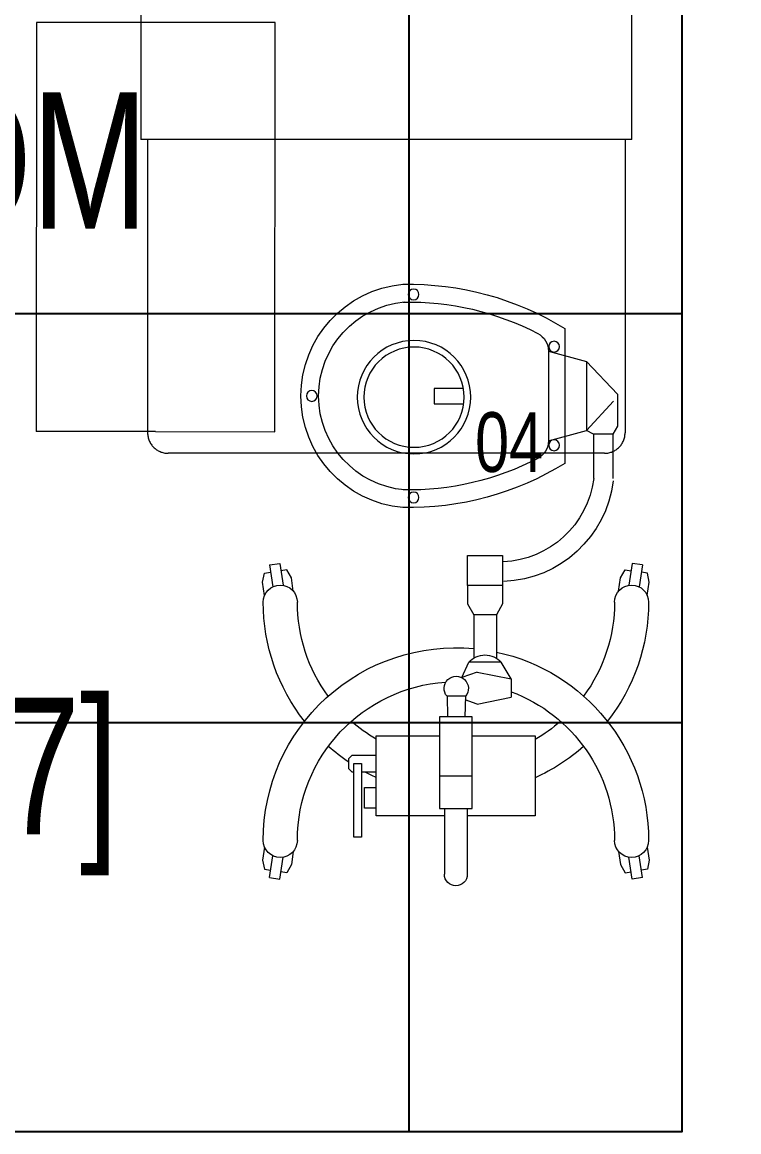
# Model space of a CAD drawing. Extents: x -12260 to 304645, y -29287 to 19916.
# Drawn here: x 38409 to 39459, y -810 to 817 of the extents above; entities that cross this region are included whole.
import ezdxf
from ezdxf import colors
from ezdxf.entities.mleader import LeaderData, LeaderLine
from ezdxf.math import Vec2, Vec3

# ---------------------------------------------------------------- set-up
doc = ezdxf.new("R2010")
doc.units = 0
doc.header["$LTSCALE"] = 0.25
doc.linetypes.add('01-First Floor$0$HIDDEN', pattern=[9.525, 6.35, -3.175])
doc.linetypes.add('DASHDOT', pattern=[25.4, 12.7, -6.35, 0, -6.35])
for name, color, linetype, lineweight in [('01-First Floor$0$72_EGR_BASE_TEXT', 252, 'Continuous', 5), ('01-First Floor$0$72_EGR_EQP_TAG', 142, 'Continuous', 5), ('01-First Floor$0$LOADING', 253, 'Continuous', 5), ('01-First Floor$0$Walls', 251, 'Continuous', 5), ('E-LITE-CLNG-CNDT', 6, 'DASHDOT', 35), ('T-DATA-TEXT', 2, 'Continuous', 25)]:
    doc.layers.add(name, color=color, linetype=linetype, lineweight=lineweight)
doc.layers.add('01-First Floor$0$FALSE CEILING', color=251, linetype='Continuous')
doc.styles.add('01-First Floor$0$X3G_ENTITY_257CFD', font='swisscl.ttf', dxfattribs={"height": 200})
doc.styles.add('01-First Floor$0$X3G_ENTITY_9EC9', font='swisscl.ttf', dxfattribs={"height": 0.2})
doc.styles.add('01-First Floor$0$X3G_ENTITY_9F38', font='swisscl.ttf', dxfattribs={"height": 0.2})
doc.styles.add('DC_Elc_Romans', font='elc_romans.shx', dxfattribs={"width": 0.7})

# ---------------------------------------------------------------- blocks, each defined once
blk = doc.blocks.new('01-First Floor$0$HF13902-P')
at = {"color": 8, "linetype": '01-First Floor$0$HIDDEN'}
for p, q in [((-0.35, -0.6824), (-0.35, -1.1124)), ((0.35, -0.6824), (0.35, -1.1124)), ((0.32, -1.1424), (-0.32, -1.1424))]:
    blk.add_line(p, q, dxfattribs=at)
at = {"linetype": 'Continuous'}
for points in [[(0.36, -0.5224), (0.36, -0.5224), (0.36, -0.5224), (0.36, -0.5224), (0.36, -0.5224), (0.36, -0.5224), (0.36, -0.5224), (0.36, -0.5224), (0.36, -0.5224), (0.36, -0.5224), (0.36, -0.5224), (0.36, -0.5224), (0.36, -0.5224), (0.36, -0.5224), (0.36, -0.5224), (0.36, -0.5224), (0.36, -0.5224), (0.36, -0.5224), (0.36, -0.5224), (0.36, -0.5224), (0.36, -0.5224), (0.36, -0.5224), (0.36, -0.5224), (0.36, -0.5224), (0.36, -0.5224), (0.36, -0.5224), (0.36, -0.5224), (0.36, -0.5224), (0.36, -0.5224), (0.36, -0.5224), (0.36, -0.5224), (0.36, -0.5224), (0.36, -0.5224), (0.36, -0.5224), (0.36, -0.5224), (0.36, -0.5224), (0.36, -0.5224), (0.36, -0.5224), (0.36, -0.5224), (0.36, -0.5224), (0.36, -0.5224), (0.36, -0.5224), (0.36, -0.5224), (0.36, -0.5224), (0.36, -0.5224), (0.36, -0.5224), (0.36, -0.5224), (0.36, -0.5224), (0.36, -0.5224), (0.36, -0.5224), (0.36, -0.5224), (0.36, -0.5224), (0.36, -0.5224), (0.36, -0.5224), (0.36, -0.5224), (0.36, -0.5224), (0.36, -0.5224), (0.36, -0.5224), (0.36, -0.5224), (0.36, -0.5224), (0.36, -0.5224), (0.36, -0.5224), (0.36, -0.5224), (0.36, -0.5224), (0.36, -0.5224), (0.36, -0.5224), (0.36, -0.5224), (0.36, -0.5224), (0.36, -0.5224), (0.36, -0.5224), (0.36, -0.5224), (0.36, -0.5224), (0.36, -0.5224), (0.36, -0.5224), (0.36, -0.5224), (0.36, -0.5224), (0.36, -0.5224), (0.36, -0.5224), (0.36, -0.5224), (0.36, -0.5224), (0.36, -0.5224), (0.36, -0.5224), (0.36, -0.5224), (0.36, -0.5224), (0.36, -0.5224), (0.36, -0.5224), (0.36, -0.5224), (0.36, -0.5224), (0.36, -0.5224), (0.36, -0.5224), (0.36, -0.5224), (0.36, -0.5224), (0.36, -0.5224), (0.36, -0.5224), (0.36, -0.5224), (0.36, -0.5224), (0.36, -0.5224), (0.36, -0.5224), (0.36, -0.5224), (0.36, -0.5224), (0.36, -0.5224), (0.36, -0.5224), (0.36, -0.5224), (0.36, -0.5224), (0.36, -0.5224), (0.36, -0.5224), (0.36, -0.5224), (0.36, -0.5224), (0.36, -0.5224), (0.36, -0.5224), (0.36, -0.5224), (0.36, -0.5224), (0.36, -0.5224), (0.36, -0.5224), (0.36, -0.5224), (0.36, -0.5224), (0.36, -0.5224), (0.36, -0.5224), (0.36, -0.5224), (0.36, -0.5224), (0.36, -0.5224), (0.36, -0.5224), (0.36, -0.5224), (0.36, -0.5224), (0.36, -0.5224), (0.36, -0.5224), (0.36, -0.5224), (0.36, -0.5224), (0.36, -0.5224), (0.36, -0.5224), (0.36, -0.5224), (0.36, -0.5224), (0.36, -0.5224), (0.36, -0.5224), (0.36, -0.5224), (0.36, -0.5224), (0.36, -0.5224), (0.36, -0.5224), (0.36, -0.5224), (0.36, -0.5224), (0.36, -0.5224), (0.36, -0.5224), (0.36, -0.5224), (0.36, -0.5224), (0.36, -0.5224), (0.36, -0.5224), (0.36, -0.5224), (0.36, -0.5224), (0.36, -0.5224), (0.36, -0.5224), (0.36, -0.5224), (0.36, -0.5224), (0.36, -0.5224), (0.36, -0.5224), (0.36, -0.5224), (0.36, -0.5224), (0.36, -0.5224), (0.36, -0.5224), (0.36, -0.5224), (0.36, -0.5224), (0.36, -0.5224), (0.36, -0.5224), (0.36, -0.5224), (0.36, -0.5224), (0.36, -0.5224), (0.36, -0.5224), (0.36, -0.5224), (0.36, -0.5224), (0.36, -0.5224), (0.36, -0.5224), (0.36, -0.5224), (0.36, -0.5224), (0.36, -0.5224), (0.36, -0.5224), (0.36, -0.5224), (0.36, -0.5224), (0.36, -0.5224), (0.36, -0.5224), (0.36, -0.5224), (0.36, -0.5224), (0.36, -0.5224), (0.36, -0.5224), (0.36, -0.5224), (0.36, -0.5224), (0.36, -0.5224), (0.36, -0.5224), (0.36, -0.5224), (0.36, -0.5224), (0.36, -0.5224), (0.36, -0.5224), (0.36, -0.5224), (0.36, -0.5224), (0.36, -0.5224), (0.36, -0.5224), (0.36, -0.5224), (0.36, -0.5224), (0.36, -0.5224), (0.36, -0.5224), (0.36, -0.5224), (0.36, -0.5224), (0.36, -0.5224), (0.36, -0.5224), (0.36, -0.5224), (0.36, -0.5224), (0.36, -0.5224), (0.36, -0.5224), (0.36, -0.5224), (0.36, -0.5224), (0.36, -0.5224), (0.36, -0.5224), (0.36, -0.5224), (0.36, -0.5224), (0.36, -0.5224), (0.36, -0.5224), (0.36, -0.5224), (0.36, -0.5224), (0.36, -0.5224), (0.36, -0.5224), (0.36, -0.5224)], [(0.36, -0.5224), (0.36, -0.5224), (0.36, -0.5224), (0.36, -0.5224), (0.36, -0.5224), (0.36, -0.5224), (0.36, -0.5224), (0.36, -0.5224), (0.36, -0.5224), (0.36, -0.5224), (0.36, -0.5224), (0.36, -0.5224), (0.36, -0.5224), (0.36, -0.5224), (0.36, -0.5224), (0.36, -0.5224), (0.36, -0.5224), (0.36, -0.5224), (0.36, -0.5224), (0.36, -0.5224), (0.36, -0.5224), (0.36, -0.5224), (0.36, -0.5224), (0.36, -0.5224), (0.36, -0.5224), (0.36, -0.5224), (0.36, -0.5224), (0.36, -0.5224), (0.36, -0.5224), (0.36, -0.5224), (0.36, -0.5224), (0.36, -0.5224), (0.36, -0.5224), (0.36, -0.5224), (0.36, -0.5224), (0.36, -0.5224), (0.36, -0.5224), (0.36, -0.5224), (0.36, -0.5224), (0.36, -0.5224), (0.36, -0.5224), (0.36, -0.5224), (0.36, -0.5224), (0.36, -0.5224), (0.36, -0.5224), (0.36, -0.5224), (0.36, -0.5224), (0.36, -0.5224), (0.36, -0.5224), (0.36, -0.5224), (0.36, -0.5224), (0.36, -0.5224), (0.36, -0.5224), (0.36, -0.5224), (0.36, -0.5224), (0.36, -0.5224), (0.36, -0.5224), (0.36, -0.5224), (0.36, -0.5224), (0.36, -0.5224), (0.36, -0.5224), (0.36, -0.5224), (0.36, -0.5224), (0.36, -0.5224), (0.36, -0.5224), (0.36, -0.5224), (0.36, -0.5224), (0.36, -0.5224), (0.36, -0.5224), (0.36, -0.5224), (0.36, -0.5224), (0.36, -0.5224), (0.36, -0.5224), (0.36, -0.5224), (0.36, -0.5224), (0.36, -0.5224), (0.36, -0.5224), (0.36, -0.5224), (0.36, -0.5224), (0.36, -0.5224), (0.36, -0.5224), (0.36, -0.5224), (0.36, -0.5224), (0.36, -0.5224), (0.36, -0.5224), (0.36, -0.5224), (0.36, -0.5224), (0.36, -0.5224), (0.36, -0.5224), (0.36, -0.5224), (0.36, -0.5224), (0.36, -0.5224), (0.36, -0.5224), (0.36, -0.5224), (0.36, -0.5224), (0.36, -0.5224), (0.36, -0.5224), (0.36, -0.5224), (0.36, -0.5224), (0.36, -0.5224), (0.36, -0.5224), (0.36, -0.5224), (0.36, -0.5224), (0.36, -0.5224), (0.36, -0.5224), (0.36, -0.5224), (0.36, -0.5224), (0.36, -0.5224), (0.36, -0.5224), (0.36, -0.5224), (0.36, -0.5224), (0.36, -0.5224), (0.36, -0.5224), (0.36, -0.5224), (0.36, -0.5224), (0.36, -0.5224), (0.36, -0.5224), (0.36, -0.5224), (0.36, -0.5224), (0.36, -0.5224), (0.36, -0.5224), (0.36, -0.5224), (0.36, -0.5224), (0.36, -0.5224), (0.36, -0.5224), (0.36, -0.5224), (0.36, -0.5224), (0.36, -0.5224), (0.36, -0.5224), (0.36, -0.5224), (0.36, -0.5224), (0.36, -0.5224), (0.36, -0.5224), (0.36, -0.5224), (0.36, -0.5224), (0.36, -0.5224), (0.36, -0.5224), (0.36, -0.5224), (0.36, -0.5224), (0.36, -0.5224), (0.36, -0.5224), (0.36, -0.5224), (0.36, -0.5224), (0.36, -0.5224), (0.36, -0.5224), (0.36, -0.5224), (0.36, -0.5224), (0.36, -0.5224), (0.36, -0.5224), (0.36, -0.5224), (0.36, -0.5224), (0.36, -0.5224), (0.36, -0.5224), (0.36, -0.5224), (0.36, -0.5224), (0.36, -0.5224), (0.36, -0.5224), (0.36, -0.5224), (0.36, -0.5224), (0.36, -0.5224), (0.36, -0.5224), (0.36, -0.5224), (0.36, -0.5224), (0.36, -0.5224), (0.36, -0.5224), (0.36, -0.5224), (0.36, -0.5224), (0.36, -0.5224), (0.36, -0.5224), (0.36, -0.5224), (0.36, -0.5224), (0.36, -0.5224), (0.36, -0.5224), (0.36, -0.5224), (0.36, -0.5224), (0.36, -0.5224), (0.36, -0.5224), (0.36, -0.5224), (0.36, -0.5224), (0.36, -0.5224), (0.36, -0.5224), (0.36, -0.5224), (0.36, -0.5224), (0.36, -0.5224), (0.36, -0.5224), (0.36, -0.5224), (0.36, -0.5224), (0.36, -0.5224), (0.36, -0.5224), (0.36, -0.5224), (0.36, -0.5224), (0.36, -0.5224), (0.36, -0.5224), (0.36, -0.5224), (0.36, -0.5224), (0.36, -0.5224), (0.36, -0.5224), (0.36, -0.5224), (0.36, -0.5224), (0.36, -0.5224), (0.36, -0.5224), (0.36, -0.5224), (0.36, -0.5224), (0.36, -0.5224), (0.36, -0.5224), (0.36, -0.5224), (0.36, -0.5224), (0.36, -0.5224), (0.36, -0.5224), (0.36, -0.5224), (0.36, -0.5224), (0.36, -0.5224), (0.36, -0.5224), (0.36, -0.5224)], [(0.36, -0.5224), (0.36, -0.5224), (0.36, -0.5224), (0.36, -0.5224), (0.36, -0.5224), (0.36, -0.5224), (0.36, -0.5224), (0.36, -0.5224), (0.36, -0.5224), (0.36, -0.5224), (0.36, -0.5224), (0.36, -0.5224), (0.36, -0.5224), (0.36, -0.5224), (0.36, -0.5224), (0.36, -0.5224), (0.36, -0.5224), (0.36, -0.5224), (0.36, -0.5224), (0.36, -0.5224), (0.36, -0.5224), (0.36, -0.5224), (0.36, -0.5224), (0.36, -0.5224), (0.36, -0.5224), (0.36, -0.5224), (0.36, -0.5224), (0.36, -0.5224), (0.36, -0.5224), (0.36, -0.5224), (0.36, -0.5224), (0.36, -0.5224), (0.36, -0.5224), (0.36, -0.5224), (0.36, -0.5224), (0.36, -0.5224), (0.36, -0.5224), (0.36, -0.5224), (0.36, -0.5224), (0.36, -0.5224), (0.36, -0.5224), (0.36, -0.5224), (0.36, -0.5224), (0.36, -0.5224), (0.36, -0.5224), (0.36, -0.5224), (0.36, -0.5224), (0.36, -0.5224), (0.36, -0.5224), (0.36, -0.5224), (0.36, -0.5224), (0.36, -0.5224), (0.36, -0.5224), (0.36, -0.5224), (0.36, -0.5224), (0.36, -0.5224), (0.36, -0.5224), (0.36, -0.5224), (0.36, -0.5224), (0.36, -0.5224), (0.36, -0.5224), (0.36, -0.5224), (0.36, -0.5224), (0.36, -0.5224), (0.36, -0.5224), (0.36, -0.5224), (0.36, -0.5224), (0.36, -0.5224), (0.36, -0.5224), (0.36, -0.5224), (0.36, -0.5224), (0.36, -0.5224), (0.36, -0.5224), (0.36, -0.5224), (0.36, -0.5224), (0.36, -0.5224), (0.36, -0.5224), (0.36, -0.5224), (0.36, -0.5224), (0.36, -0.5224), (0.36, -0.5224), (0.36, -0.5224), (0.36, -0.5224), (0.36, -0.5224), (0.36, -0.5224), (0.36, -0.5224), (0.36, -0.5224), (0.36, -0.5224), (0.36, -0.5224), (0.36, -0.5224), (0.36, -0.5224), (0.36, -0.5224), (0.36, -0.5224), (0.36, -0.5224), (0.36, -0.5224), (0.36, -0.5224), (0.36, -0.5224), (0.36, -0.5224), (0.36, -0.5224), (0.36, -0.5224), (0.36, -0.5224), (0.36, -0.5224), (0.36, -0.5224), (0.36, -0.5224), (0.36, -0.5224), (0.36, -0.5224), (0.36, -0.5224), (0.36, -0.5224), (0.36, -0.5224), (0.36, -0.5224), (0.36, -0.5224), (0.36, -0.5224), (0.36, -0.5224), (0.36, -0.5224), (0.36, -0.5224), (0.36, -0.5224), (0.36, -0.5224), (0.36, -0.5224), (0.36, -0.5224), (0.36, -0.5224), (0.36, -0.5224), (0.36, -0.5224), (0.36, -0.5224), (0.36, -0.5224), (0.36, -0.5224), (0.36, -0.5224), (0.36, -0.5224), (0.36, -0.5224), (0.36, -0.5224), (0.36, -0.5224), (0.36, -0.5224), (0.36, -0.5224), (0.36, -0.5224), (0.36, -0.5224), (0.36, -0.5224), (0.36, -0.5224), (0.36, -0.5224), (0.36, -0.5224), (0.36, -0.5224), (0.36, -0.5224), (0.36, -0.5224), (0.36, -0.5224), (0.36, -0.5224), (0.36, -0.5224), (0.36, -0.5224), (0.36, -0.5224), (0.36, -0.5224), (0.36, -0.5224), (0.36, -0.5224), (0.36, -0.5224), (0.36, -0.5224), (0.36, -0.5224), (0.36, -0.5224), (0.36, -0.5224), (0.36, -0.5224), (0.36, -0.5224), (0.36, -0.5224), (0.36, -0.5224), (0.36, -0.5224), (0.36, -0.5224), (0.36, -0.5224), (0.36, -0.5224), (0.36, -0.5224), (0.36, -0.5224), (0.36, -0.5224), (0.36, -0.5224), (0.36, -0.5224), (0.36, -0.5224), (0.36, -0.5224), (0.36, -0.5224), (0.36, -0.5224), (0.36, -0.5224), (0.36, -0.5224), (0.36, -0.5224), (0.36, -0.5224), (0.36, -0.5224), (0.36, -0.5224), (0.36, -0.5224), (0.36, -0.5224), (0.36, -0.5224), (0.36, -0.5224), (0.36, -0.5224), (0.36, -0.5224), (0.36, -0.5224), (0.36, -0.5224), (0.36, -0.5224), (0.36, -0.5224), (0.36, -0.5224), (0.36, -0.5224), (0.36, -0.5224), (0.36, -0.5224), (0.36, -0.5224), (0.36, -0.5224), (0.36, -0.5224), (0.36, -0.5224), (0.36, -0.5224), (0.36, -0.5224), (0.36, -0.5224), (0.36, -0.5224), (0.36, -0.5224), (0.36, -0.5224), (0.36, -0.5224), (0.36, -0.5224), (0.36, -0.5224), (0.36, -0.5224), (0.36, -0.5224), (0.36, -0.5224), (0.36, -0.5224), (0.36, -0.5224), (0.36, -0.5224), (0.36, -0.5224), (0.36, -0.5224), (0.36, -0.5224), (0.36, -0.5224), (0.36, -0.5224), (0.36, -0.5224), (0.36, -0.5224), (0.36, -0.5224), (0.36, -0.5224), (0.36, -0.5224), (0.36, -0.5224), (0.36, -0.5224), (0.36, -0.5224), (0.36, -0.5224), (0.36, -0.5224), (0.36, -0.5224), (0.36, -0.5224), (0.36, -0.5224), (0.36, -0.5224), (0.36, -0.5224), (0.36, -0.5224), (0.36, -0.5224), (0.36, -0.5224), (0.36, -0.5224), (0.36, -0.5224), (0.36, -0.5224), (0.36, -0.5224), (0.36, -0.5224), (0.36, -0.5224), (0.36, -0.5224), (0.36, -0.5224), (0.36, -0.5224), (0.36, -0.5224), (0.36, -0.5224), (0.36, -0.5224), (0.36, -0.5224), (0.36, -0.5224), (0.36, -0.5224), (0.36, -0.5224), (0.36, -0.5224), (0.36, -0.5224), (0.36, -0.5224), (0.36, -0.5224), (0.36, -0.5224), (0.36, -0.5224), (0.36, -0.5224), (0.36, -0.5224), (0.36, -0.5224), (0.36, -0.5224), (0.36, -0.5224), (0.36, -0.5224), (0.36, -0.5224), (0.36, -0.5224), (0.36, -0.5224), (0.36, -0.5224), (0.36, -0.5224), (0.36, -0.5224), (0.36, -0.5224), (0.36, -0.5224), (0.36, -0.5224), (0.36, -0.5224), (0.36, -0.5224), (0.36, -0.5224), (0.36, -0.5224), (0.36, -0.5224), (0.36, -0.5224), (0.36, -0.5224)]]:
    blk.add_lwpolyline(points, close=True, dxfattribs=at)
for points in [[(0.36, -0.5224), (0.36, -0.5224), (0.36, -0.5224), (0.36, -0.5224), (0.36, -0.5224), (0.36, -0.5224), (0.36, -0.5224), (0.36, -0.5224)], [(0.36, -0.5224), (0.36, -0.5224), (0.36, -0.5224), (0.36, -0.5224), (0.36, -0.5224), (0.36, -0.5224), (0.36, -0.5224), (0.36, -0.5224), (0.36, -0.5224), (0.36, -0.5224), (0.36, -0.5224), (0.36, -0.5224), (0.36, -0.5224), (0.36, -0.5224), (0.36, -0.5224), (0.36, -0.5224), (0.36, -0.5224), (0.36, -0.5224), (0.36, -0.5224), (0.36, -0.5224), (0.36, -0.5224), (0.36, -0.5224), (0.36, -0.5224), (0.36, -0.5224), (0.36, -0.5224), (0.36, -0.5224), (0.36, -0.5224), (0.36, -0.5224), (0.36, -0.5224), (0.36, -0.5224), (0.36, -0.5224), (0.36, -0.5224), (0.36, -0.5224), (0.36, -0.5224), (0.36, -0.5224), (0.36, -0.5224), (0.36, -0.5224), (0.36, -0.5224), (0.36, -0.5224), (0.36, -0.5224), (0.36, -0.5224), (0.36, -0.5224), (0.36, -0.5224), (0.36, -0.5224), (0.36, -0.5224), (0.36, -0.5224), (0.36, -0.5224), (0.36, -0.5224), (0.36, -0.5224), (0.36, -0.5224), (0.36, -0.5224), (0.36, -0.5224), (0.36, -0.5224), (0.36, -0.5224), (0.36, -0.5224), (0.36, -0.5224), (0.36, -0.5224), (0.36, -0.5224), (0.36, -0.5224), (0.36, -0.5224), (0.36, -0.5224), (0.36, -0.5224), (0.36, -0.5224), (0.36, -0.5224), (0.36, -0.5224), (0.36, -0.5224), (0.36, -0.5224), (0.36, -0.5224), (0.36, -0.5224), (0.36, -0.5224), (0.36, -0.5224), (0.36, -0.5224), (0.36, -0.5224), (0.36, -0.5224), (0.36, -0.5224), (0.36, -0.5224), (0.36, -0.5224), (0.36, -0.5224), (0.36, -0.5224), (0.36, -0.5224), (0.36, -0.5224), (0.36, -0.5224), (0.36, -0.5224), (0.36, -0.5224), (0.36, -0.5224), (0.36, -0.5224), (0.36, -0.5224), (0.36, -0.5224), (0.36, -0.5224), (0.36, -0.5224), (0.36, -0.5224), (0.36, -0.5224), (0.36, -0.5224), (0.36, -0.5224), (0.36, -0.5224), (0.36, -0.5224), (0.36, -0.5224), (0.36, -0.5224), (0.36, -0.5224), (0.36, -0.5224), (0.36, -0.5224), (0.36, -0.5224), (0.36, -0.5224), (0.36, -0.5224), (0.36, -0.5224), (0.36, -0.5224), (0.36, -0.5224), (0.36, -0.5224), (0.36, -0.5224), (0.36, -0.5224), (0.36, -0.5224)], [(0.36, -0.5224), (0.36, -0.5224), (0.36, -0.5224), (0.36, -0.5224), (0.36, -0.5224), (0.36, -0.5224), (0.36, -0.5224), (0.36, -0.5224), (0.36, -0.5224), (0.36, -0.5224), (0.36, -0.5224), (0.36, -0.5224), (0.36, -0.5224), (0.36, -0.5224), (0.36, -0.5224), (0.36, -0.5224), (0.36, -0.5224)], [(0.36, -0.5224), (0.36, -0.5224), (0.36, -0.5224), (0.36, -0.5224), (0.36, -0.5224), (0.36, -0.5224), (0.36, -0.5224)], [(0.36, -0.5224), (0.36, -0.5224), (0.36, -0.5224), (0.36, -0.5224), (0.36, -0.5224), (0.36, -0.5224), (0.36, -0.5224), (0.36, -0.5224), (0.36, -0.5224), (0.36, -0.5224), (0.36, -0.5224), (0.36, -0.5224)], [(0.36, -0.5224), (0.36, -0.5224), (0.36, -0.5224), (0.36, -0.5224), (0.36, -0.5224), (0.36, -0.5224), (0.36, -0.5224), (0.36, -0.5224), (0.36, -0.5224), (0.36, -0.5224), (0.36, -0.5224), (0.36, -0.5224), (0.36, -0.5224), (0.36, -0.5224), (0.36, -0.5224), (0.36, -0.5224), (0.36, -0.5224), (0.36, -0.5224), (0.36, -0.5224), (0.36, -0.5224), (0.36, -0.5224), (0.36, -0.5224), (0.36, -0.5224), (0.36, -0.5224), (0.36, -0.5224), (0.36, -0.5224), (0.36, -0.5224), (0.36, -0.5224), (0.36, -0.5224), (0.36, -0.5224), (0.36, -0.5224), (0.36, -0.5224), (0.36, -0.5224), (0.36, -0.5224), (0.36, -0.5224), (0.36, -0.5224), (0.36, -0.5224), (0.36, -0.5224), (0.36, -0.5224), (0.36, -0.5224), (0.36, -0.5224), (0.36, -0.5224), (0.36, -0.5224), (0.36, -0.5224), (0.36, -0.5224), (0.36, -0.5224), (0.36, -0.5224), (0.36, -0.5224), (0.36, -0.5224), (0.36, -0.5224), (0.36, -0.5224), (0.36, -0.5224), (0.36, -0.5224), (0.36, -0.5224), (0.36, -0.5224), (0.36, -0.5224), (0.36, -0.5224), (0.36, -0.5224), (0.36, -0.5224), (0.36, -0.5224), (0.36, -0.5224), (0.36, -0.5224), (0.36, -0.5224), (0.36, -0.5224), (0.36, -0.5224), (0.36, -0.5224), (0.36, -0.5224), (0.36, -0.5224), (0.36, -0.5224), (0.36, -0.5224), (0.36, -0.5224), (0.36, -0.5224), (0.36, -0.5224), (0.36, -0.5224), (0.36, -0.5224), (0.36, -0.5224), (0.36, -0.5224), (0.36, -0.5224), (0.36, -0.5224), (0.36, -0.5224), (0.36, -0.5224), (0.36, -0.5224), (0.36, -0.5224), (0.36, -0.5224), (0.36, -0.5224), (0.36, -0.5224), (0.36, -0.5224), (0.36, -0.5224), (0.36, -0.5224)], [(0.36, -0.5224), (0.36, -0.5224), (0.36, -0.5224), (0.36, -0.5224), (0.36, -0.5224), (0.36, -0.5224), (0.36, -0.5224), (0.36, -0.5224), (0.36, -0.5224), (0.36, -0.5224)], [(0.36, -0.5224), (0.36, -0.5224), (0.36, -0.5224), (0.36, -0.5224), (0.36, -0.5224), (0.36, -0.5224), (0.36, -0.5224), (0.36, -0.5224), (0.36, -0.5224), (0.36, -0.5224)], [(0.36, -0.5224), (0.36, -0.5224), (0.36, -0.5224), (0.36, -0.5224), (0.36, -0.5224), (0.36, -0.5224), (0.36, -0.5224), (0.36, -0.5224), (0.36, -0.5224), (0.36, -0.5224), (0.36, -0.5224), (0.36, -0.5224), (0.36, -0.5224), (0.36, -0.5224), (0.36, -0.5224)], [(0.36, -0.5224), (0.36, -0.5224), (0.36, -0.5224), (0.36, -0.5224), (0.36, -0.5224), (0.36, -0.5224), (0.36, -0.5224), (0.36, -0.5224), (0.36, -0.5224), (0.36, -0.5224)], [(0.36, -0.5224), (0.36, -0.5224), (0.36, -0.5224), (0.36, -0.5224), (0.36, -0.5224), (0.36, -0.5224), (0.36, -0.5224)], [(0.36, -0.5224), (0.36, -0.5224), (0.36, -0.5224), (0.36, -0.5224), (0.36, -0.5224), (0.36, -0.5224), (0.36, -0.5224), (0.36, -0.5224), (0.36, -0.5224), (0.36, -0.5224)], [(0.36, -0.5224), (0.36, -0.5224), (0.36, -0.5224), (0.36, -0.5224), (0.36, -0.5224), (0.36, -0.5224), (0.36, -0.5224), (0.36, -0.5224), (0.36, -0.5224), (0.36, -0.5224), (0.36, -0.5224), (0.36, -0.5224), (0.36, -0.5224), (0.36, -0.5224), (0.36, -0.5224), (0.36, -0.5224), (0.36, -0.5224), (0.36, -0.5224)], [(0.36, -0.5224), (0.36, -0.5224), (0.36, -0.5224), (0.36, -0.5224), (0.36, -0.5224), (0.36, -0.5224), (0.36, -0.5224), (0.36, -0.5224), (0.36, -0.5224)]]:
    blk.add_lwpolyline(points, dxfattribs=at)
blk.add_circle((0.36, -0.5224), 0.000000101)
at = {"color": 8, "linetype": '01-First Floor$0$HIDDEN'}
for centre, start, end in [((-0.32, -1.1124), 180, 270), ((0.32, -1.1124), 270, 0)]:
    blk.add_arc(centre, 0.03, start, end, dxfattribs=at)
at = {"layer": '01-First Floor$0$LOADING'}
for p, q in [((-0.36, 0.3161), (-0.36, -0.6824)), ((0.36, -0.6824), (0.36, 0.3161)), ((0.36, -0.6824), (-0.36, -0.6824))]:
    blk.add_line(p, q, dxfattribs=at)
blk = doc.blocks.new('01-First Floor$0$HF11772-P')
at = {"layer": '01-First Floor$0$LOADING'}
for p, q in [((0.6, 0.35), (0, 0.35)), ((0, 0.175), (0, 0.35)), ((0.6, 0.175), (0.6, 0.35)), ((0, 0.175), (0, 0)), ((0.6, 0), (0.6, 0.175)), ((0, 0), (0.6, 0))]:
    blk.add_line(p, q, dxfattribs=at)
blk = doc.blocks.new('01-First Floor$0$mobile light')
at = {"layer": '01-First Floor$0$LOADING'}
for p, q in [((1883.78, -497.56), (1883.65, -498.45)), ((1885.1, -497.29), (1883.78, -497.56)), ((1887.04, -497.59), (1885.1, -497.29)), ((1923.94, -497.59), (1925.88, -497.29)), ((1925.88, -497.29), (1927.2, -497.56)), ((1927.2, -497.56), (1927.33, -498.45)), ((1882.58, -498.29), (1882.35, -499.8)), ((1882.58, -498.29), (1885.78, -498.78)), ((1928.41, -498.29), (1925.2, -498.78)), ((1928.41, -498.29), (1928.63, -499.8)), ((1882.35, -499.8), (1885.55, -500.28)), ((1883.28, -500.85), (1883.42, -499.96)), ((1884.47, -501.5), (1883.28, -500.85)), ((1928.63, -499.8), (1925.43, -500.28)), ((1926.52, -501.5), (1927.7, -500.85)), ((1927.7, -500.85), (1927.56, -499.96)), ((1886.4, -501.79), (1884.47, -501.5)), ((1924.58, -501.79), (1926.52, -501.5)), ((1947.59, -502.62), (1941.09, -502.62)), ((1948.76, -501.94), (1947.59, -502.62)), ((1947.59, -502.62), (1947.59, -505.45)), ((1948.15, -506.5), (1952.41, -502.55)), ((1953.47, -501.94), (1948.76, -501.94)), ((1958.23, -506.5), (1953.47, -501.94)), ((1947.59, -505.45), (1941.09, -505.45)), ((1947.59, -505.45), (1948.15, -506.5)), ((1946.6, -512.08), (1948.15, -506.5)), ((1958.23, -506.5), (1948.15, -506.5)), ((1959.78, -512.08), (1958.23, -506.5)), ((1963.08, -509.67), (1943.3, -509.67)), ((1959.78, -512.08), (1946.6, -512.08)), ((1908.01, -522.53), (1909, -517.55)), ((1911.69, -517.55), (1909, -517.55)), ((1912.69, -522.53), (1911.69, -517.55)), ((1911.69, -517.55), (1914.17, -518.99)), ((1914.17, -518.99), (1914.17, -523.77)), ((1922.73, -518.8), (1921.08, -519.69)), ((1925.38, -518.8), (1922.73, -518.8)), ((1921.08, -519.69), (1914.74, -519.69)), ((1921.08, -519.69), (1921.08, -523.01)), ((1921.08, -519.69), (1921.08, -523.01)), ((1892.68, -528.06), (1892.68, -523.24)), ((1892.68, -523.24), (1906.16, -523.24)), ((1897.5, -528.06), (1897.5, -523.24)), ((1906.16, -523.24), (1906.16, -528.06)), ((1908.01, -522.53), (1908.62, -524.28)), ((1912.69, -522.53), (1911.9, -524.78)), ((1911.9, -524.78), (1914.17, -523.77)), ((1921.08, -523.01), (1914.77, -523.01)), ((1922.73, -523.93), (1921.08, -523.04)), ((1892.68, -523.97), (1883.05, -523.97)), ((1909.15, -524.25), (1906.16, -524.32)), ((1909.15, -524.25), (1909.15, -526.94)), ((1925.38, -523.93), (1922.73, -523.93)), ((1909.15, -526.94), (1906.16, -526.87)), ((1892.68, -527.34), (1883.05, -527.34)), ((1906.16, -528.06), (1892.68, -528.06)), ((1884.47, -549.77), (1883.28, -550.42)), ((1886.4, -549.48), (1884.47, -549.77)), ((1924.58, -549.48), (1926.52, -549.77)), ((1926.52, -549.77), (1927.7, -550.42)), ((1882.35, -551.47), (1885.55, -550.99)), ((1882.58, -552.98), (1882.35, -551.47)), ((1883.28, -550.42), (1883.42, -551.31)), ((1928.63, -551.47), (1925.43, -550.99)), ((1927.7, -550.42), (1927.56, -551.31)), ((1928.41, -552.98), (1928.63, -551.47)), ((1882.58, -552.98), (1885.78, -552.5)), ((1883.78, -553.71), (1883.65, -552.82)), ((1928.41, -552.98), (1925.2, -552.5)), ((1927.2, -553.71), (1927.33, -552.82)), ((1885.1, -553.98), (1883.78, -553.71)), ((1887.04, -553.69), (1885.1, -553.98)), ((1923.94, -553.69), (1925.88, -553.98)), ((1925.88, -553.98), (1927.2, -553.71))]:
    blk.add_line(p, q, dxfattribs=at)
for points in [[(1903.33, -523.24), (1903.33, -514.02), (1891.61, -514.02), (1891.61, -523.97)], [(1954.27, -524.55), (1954.27, -528.82), (1952.05, -528.82), (1952.05, -524.5)], [(1891.61, -527.34), (1891.61, -537.34), (1903.33, -537.34), (1903.33, -528.06)], [(1892.74, -537.34), (1892.74, -539.04), (1895.76, -539.04), (1895.76, -537.34)], [(1898.05, -537.34), (1898.05, -539.5)], [(1898.05, -540.63), (1898.05, -540.87), (1898.53, -541.35), (1900.02, -541.35), (1900.5, -540.87), (1900.5, -537.34)]]:
    blk.add_lwpolyline(points, dxfattribs=at)
for points in [[(1929.78, -518.8), (1925.38, -518.8), (1925.38, -523.93), (1929.78, -523.93)], [(1899.3, -539.5), (1888.5, -539.5), (1888.5, -540.63), (1899.3, -540.63)]]:
    blk.add_lwpolyline(points, close=True, dxfattribs=at)
for centre, radius in [((1945.96, -511.25), 0.793), ((1960.42, -511.25), 0.793), ((1953.01, -531.79), 8.32), ((1953.01, -531.79), 7.35), ((1938.31, -531.85), 0.793), ((1968.07, -531.85), 0.793), ((1953.19, -546.77), 0.793)]:
    blk.add_circle(centre, radius, dxfattribs=at)
for centre, radius, start, end in [((1888.02, -499.89), 2.5, 90, 270), ((1888.02, -525.64), 28.25, 12.1463, 90), ((1922.96, -525.64), 28.25, 90, 128.2073), ((1922.96, -499.89), 2.5, 270, 90), ((1888.02, -525.64), 23.25, 20.3387, 90), ((1922.96, -525.64), 23.25, 90, 126.3743), ((1942.82, -519.31), 16.86, 97.1293, 177.6115), ((1942.82, -519.31), 13.97, 97.1293, 177.6115), ((1922.96, -525.64), 28.25, 138.4974, 155.7305), ((1922.96, -525.64), 23.25, 138.7224, 150.0382), ((1980.13, -532.49), 43.32, 148.2167, 181.2501), ((1926.25, -532.49), 43.32, 358.7499, 31.7833), ((1946.6, -514.96), 2.89, 90, 152.4092), ((1959.78, -514.96), 2.89, 27.5908, 90), ((1980.13, -532.49), 40.72, 152.4092, 181.2501), ((1926.25, -532.49), 40.72, 358.7499, 27.5908), ((1911.94, -521.38), 3.27, 313.0112, 46.9888), ((1888.02, -525.64), 28.25, 270, 5.3386), ((1910.32, -525.6), 1.78, 229.0673, 130.9327), ((1883.05, -525.65), 1.68, 90, 270), ((1888.02, -525.64), 23.25, 270, 356.3184), ((1953.19, -531.93), 16.44, 185.2361, 354.7639), ((1953.19, -531.93), 13.84, 185.2361, 354.7639), ((1922.96, -525.64), 28.25, 204.483, 208.105), ((1922.96, -525.64), 23.25, 210.2349, 221.2776), ((1922.96, -525.64), 28.25, 213.7985, 221.5026), ((1922.96, -525.64), 23.25, 233.6257, 270), ((1922.96, -525.64), 28.25, 231.7927, 270), ((1888.02, -551.39), 2.5, 90, 270), ((1922.96, -551.39), 2.5, 270, 90)]:
    blk.add_arc(centre, radius, start, end, dxfattribs=at)
blk = doc.blocks.new('01-First Floor')
at = {"layer": '01-First Floor$0$FALSE CEILING', "linetype": 'Continuous'}
for p, q in [((38976, -810), (38976, 2260)), ((35376, 390), (39376, 390)), ((35376, -210), (39376, -210))]:
    blk.add_line(p, q, dxfattribs=at)
at = {"layer": '01-First Floor$0$FALSE CEILING'}
blk.add_lwpolyline([(35376, 2260), (39376, 2260), (39376, -810), (35376, -810)], close=True, dxfattribs=at)
at = {"layer": '01-First Floor$0$Walls'}
for q in [(39376, 2260), (34976, -810)]:
    blk.add_line((39376, -810), q, dxfattribs=at)
at = {"layer": '01-First Floor$0$LOADING', "xscale": 1000, "yscale": 1000, "zscale": 1000}
blk.add_blockref('01-First Floor$0$HF13902-P', (38942.8, 1327.4, -0.1), dxfattribs=at)
at = {"layer": '01-First Floor$0$LOADING', "extrusion": (-3.71389e-28, -3.9656e-29, -1), "xscale": -999.9999999999989, "yscale": 999.9999999999989, "zscale": -999.9999999999989, "rotation": 270.0555933617625}
blk.add_blockref('01-First Floor$0$HF11772-P', (-38779.4, 216.5, 0.1), dxfattribs=at)
at = {"layer": '01-First Floor$0$LOADING', "xscale": -10, "yscale": 10, "zscale": 10, "rotation": 270}
blk.add_blockref('01-First Floor$0$mobile light', (44301.2, -19262.9, -0.1), dxfattribs=at)
at = {"layer": '01-First Floor$0$72_EGR_BASE_TEXT', "insert": (37540, 1047.8, 0), "char_height": 200, "width": 3019.253, "attachment_point": 2, "style": '01-First Floor$0$X3G_ENTITY_9EC9'}
blk.add_mtext('GENERAL CONSULTATION / EXAMINATION ROOM', dxfattribs=at)
at = {"layer": '01-First Floor$0$72_EGR_BASE_TEXT', "insert": (38094.8, -173.6), "char_height": 200, "attachment_point": 2, "style": '01-First Floor$0$X3G_ENTITY_9F38'}
blk.add_mtext('[OPDF47]', dxfattribs=at)
at = {"layer": '01-First Floor$0$72_EGR_EQP_TAG', "insert": (39122.7, 245.1, -0.1), "char_height": 87.47, "attachment_point": 2, "style": '01-First Floor$0$X3G_ENTITY_257CFD'}
blk.add_mtext('04', dxfattribs=at)
blk = doc.blocks.new('DC_Arrow-ArrowEllipse')
at = {"color": 0}
blk.add_ellipse((0, 0), major_axis=(0.4, 0), ratio=0.4, dxfattribs=at)
at = {"color": 0, "ltscale": 0.5}
blk.add_solid([(-1.4, 0.1667), (-0.4, 0), (-1.4, -0.1667)], dxfattribs=at)

msp = doc.modelspace()

# ---------------------------------------------------------------- block references
at = {"layer": 'E-LITE-CLNG-CNDT'}
msp.add_blockref('01-First Floor', (0, 0), dxfattribs=at)

# ---------------------------------------------------------------- leaders
at = {"layer": 'T-DATA-TEXT'}
ml = msp.add_multileader_mtext('Standard', dxfattribs=at)
ml.set_content('LINE 10 TO SOUND RACK\\PIN DATA ROOM  ', color=256, style='DC_Elc_Romans')
ml.set_leader_properties(color=45)
ml.set_arrow_properties(name='DC_Arrow-ArrowEllipse')
ml.build(insert=Vec2(0, 0))
ml.multileader.update_dxf_attribs({"dogleg_length": 2, "arrow_head_size": 200, "scale": 100})
ctx = ml.context
ctx.base_point, ctx.scale, ctx.char_height, ctx.arrow_head_size, ctx.landing_gap_size, ctx.plane_origin = Vec3(15806.7, 1403.9), 100, 200, 200, 200, Vec3(24739.4, 5429)
notes = []
notes.append((ctx, [(0, (1, 1, 0), (15606.7, 1403.9), (1, 0), 200, [(0, [(14471.1, 290)], 0, [])])]))
ctx.mtext.insert, ctx.mtext.width, ctx.mtext.flow_direction = Vec3(16006.7, 1503.9), 2820.295, 5
ml = msp.add_multileader_mtext('Standard', dxfattribs=at)
ml.set_content('LINE 8 TO SOUND RACK\\PIN DATA ROOM  ', color=256, style='DC_Elc_Romans')
ml.set_leader_properties(color=45)
ml.set_arrow_properties(name='DC_Arrow-ArrowEllipse')
ml.build(insert=Vec2(0, 0))
ml.multileader.update_dxf_attribs({"dogleg_length": 2, "arrow_head_size": 200, "scale": 100})
ctx = ml.context
ctx.base_point, ctx.scale, ctx.char_height, ctx.arrow_head_size, ctx.landing_gap_size, ctx.plane_origin = Vec3(22415.6, 640.2, 0), 100, 200, 200, 200, Vec3(31311.3, 2816.8, 0)
notes.append((ctx, [(0, (1, 1, 0), (22215.6, 640.2, 0), (1, 0), 200, [(0, [(20998.6, -2036.1, 0)], 0, [])])]))
ctx.mtext.insert, ctx.mtext.width, ctx.mtext.flow_direction = Vec3(22615.6, 740.2, 0), 2820.295, 5
ml = msp.add_multileader_mtext('Standard', dxfattribs=at)
ml.set_content('LINE 7 TO SOUND RACK\\PIN DATA ROOM  ', color=256, style='DC_Elc_Romans')
ml.set_leader_properties(color=45)
ml.set_arrow_properties(name='DC_Arrow-ArrowEllipse')
ml.build(insert=Vec2(0, 0))
ml.multileader.update_dxf_attribs({"dogleg_length": 2, "arrow_head_size": 200, "scale": 100})
ctx = ml.context
ctx.base_point, ctx.scale, ctx.char_height, ctx.arrow_head_size, ctx.landing_gap_size, ctx.plane_origin = Vec3(7841.3, 241), 100, 200, 200, 200, Vec3(16810.9, 3595.5)
notes.append((ctx, [(0, (1, 1, 0), (7641.3, 241), (1, 0), 200, [(0, [(5536, -1185.7)], 0, [])])]))
ctx.mtext.insert, ctx.mtext.width, ctx.mtext.flow_direction = Vec3(8041.3, 341), 2820.295, 5
for ctx, leaders in notes:
    for number, flags, end, landing, length, lines in leaders:
        leader = LeaderData()
        leader.index, (leader.has_last_leader_line, leader.has_dogleg_vector, leader.attachment_direction) = number, flags
        leader.last_leader_point, leader.dogleg_vector, leader.dogleg_length = Vec3(end), Vec3(landing), length
        for number, points, colour, breaks in lines:
            line = LeaderLine()
            line.index, line.vertices, line.color, line.breaks = number, Vec3.list(points), colors.encode_raw_color(colour), breaks
            leader.lines.append(line)
        ctx.leaders.append(leader)

doc.saveas('drawing.dxf')
